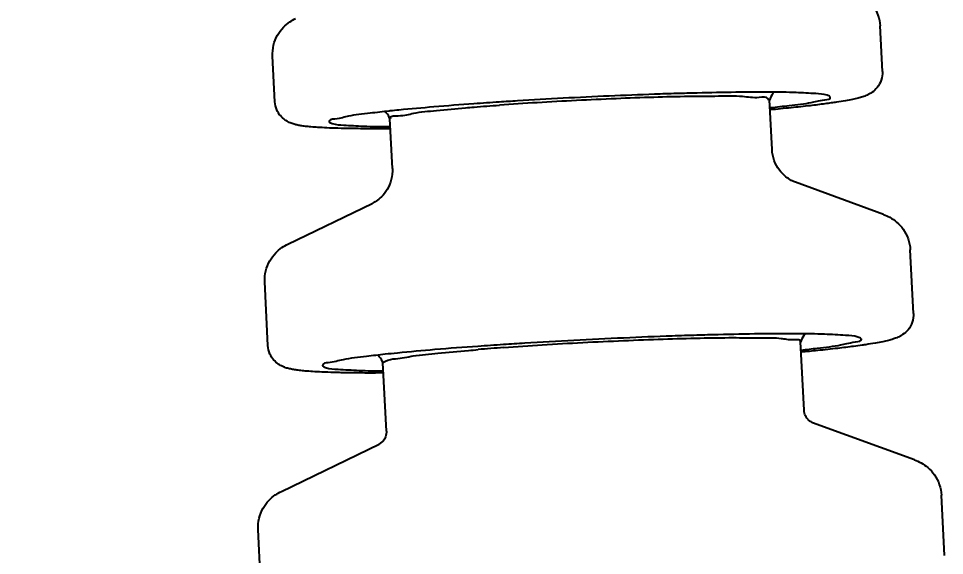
# Model space of a CAD drawing. Header units: millimetres. Extents: x 104833 to 218395, y -330386 to -125668.
# Drawn here: x 106133 to 106266.7, y -126777.7 to -126700.2 of the extents above; entities that cross this region are included whole.
import ezdxf

# ---------------------------------------------------------------- set-up
doc = ezdxf.new("R2010")
doc.units = ezdxf.units.MM
doc.header["$LTSCALE"] = 13
doc.linetypes.add('CENTER', pattern=[50.8, 31.75, -6.35, 6.35, -6.35])
doc.layers.get('0').update_dxf_attribs({"color": 1, "linetype": 'CENTER'})
doc.layers.add('02___PRT_ALL_AXES', color=7, linetype='Continuous')
doc.layers.add('标注、文本', color=3, linetype='Continuous', lineweight=25)
doc.styles.get("Standard").update_dxf_attribs({"font": 'gbenor.shx', "bigfont": 'gbcbig.shx'})
doc.dimstyles.new('1-15', dxfattribs={"dimscale": 20, "dimtxt": 3.5, "dimasz": 2, "dimexe": 1.5, "dimexo": 0.5, "dimgap": 0.5, "dimtad": 1, "dimtoh": 1, "dimdec": 1, "dimdsep": 46, "dimtxsty": 'Standard', "dimcen": 2.5, "dimclrd": 3, "dimclre": 3, "dimclrt": 3, "dimadec": 0, "dimazin": 2, "dimtfac": 1, "dimtdec": 1, "dimtmove": 0, "dimatfit": 2, "dimfxl": 1, "dimarcsym": 0})

# ---------------------------------------------------------------- blocks, each defined once
blk = doc.blocks.new('*D520')
at = {"layer": 'Defpoints', "color": 0, "transparency": 16777216}
for p in [(105689.17, -126637.02), (106203.41, -126637.02), (105987.16, -127676.33)]:
    blk.add_point(p, dxfattribs=at)
at = {"layer": '标注、文本', "color": 3, "lineweight": -2, "transparency": 16777216}
for p, q in [((106193.41, -126637.02), (105659.17, -126637.02)), ((105689.17, -127636.33), (105689.17, -126677.02)), ((105977.16, -127676.33), (105659.17, -127676.33))]:
    blk.add_line(p, q, dxfattribs=at)
at = {"layer": '标注、文本', "color": 3, "transparency": 16777216}
for points in [[(105682.5, -126677.02), (105695.83, -126677.02), (105689.17, -126637.02)], [(105682.5, -127636.33), (105695.83, -127636.33), (105689.17, -127676.33)]]:
    blk.add_solid(points, dxfattribs=at)
at = {"layer": '标注、文本', "color": 3, "transparency": 16777216, "insert": (105644.17, -127156.68), "char_height": 70, "attachment_point": 5, "rotation": 90}
blk.add_mtext('40.16', dxfattribs=at)
blk = doc.blocks.new('erfwefwef')
at = {"color": 7, "linetype": 'Continuous'}
for p, q in [((92468.96, -140001.01), (92468.85, -140001.02)), ((92469.51, -140001.11), (92469.46, -140001.21)), ((92469.19, -140003.24), (92469.25, -140003.23)), ((92414.47, -140006.58), (92414.29, -140006.61)), ((92474.89, -140035.61), (92474.6, -140035.62))]:
    blk.add_line(p, q, dxfattribs=at)
for centre, radius, start, end in [((92501.97, -140610.85), 610.62, 96.7578, 97.10362), ((92411.57, -140009.18), 3.27, 46.0822, 49.2052), ((92509.8, -140689.15), 654.34, 96.78134, 97.10405), ((92483.05, -140447.39), 410.68, 97.0586, 97.5721)]:
    blk.add_arc(centre, radius, start, end, dxfattribs=at)
for points, start_tangent, end_tangent in [([(92468.85, -140001.02), (92464.15, -140001.28), (92458.58, -140001.68), (92455.63, -140001.91)], (-0.998504, -0.054671), (-0.996647, -0.081824)), ([(92477.77, -140001.23), (92477.34, -140001.01), (92475.67, -140000.87), (92472.85, -140000.87), (92468.96, -140001.01)], (-0.678693, 0.734422), (-0.998498, -0.054784)), ([(92469.46, -140001.21), (92469.07, -140002.15)], (-0.469602, -0.882878), (-0.229485, -0.973312)), ([(92469.25, -140003.23), (92471.96, -140002.78), (92475.07, -140002.18), (92477.03, -140001.68), (92477.8, -140001.28), (92477.77, -140001.23)], (0.987726, 0.156199), (-0.678693, 0.734422)), ([(92469.61, -140000.96), (92469.51, -140001.11)], (-0.56636, -0.824158), (-0.490653, -0.871355)), ([(92455.63, -140001.91), (92452.44, -140002.18), (92445.93, -140002.78), (92439.28, -140003.45), (92432.72, -140004.18), (92430.12, -140004.48)], (-0.996647, -0.081824), (-0.993046, -0.117728)), ([(92468.96, -140002.17), (92468.86, -140001.99), (92467.57, -140001.86), (92465.14, -140001.86), (92461.69, -140001.99), (92457.38, -140002.25), (92452.38, -140002.63), (92446.92, -140003.11), (92441.23, -140003.67), (92435.57, -140004.28), (92430.17, -140004.92)], (-0.321181, 0.947018), (-0.992317, -0.123719)), ([(92426.46, -140004.92), (92420.73, -140005.67), (92415.71, -140006.39), (92414.47, -140006.58)], (-0.992317, -0.123719), (-0.987871, -0.155275)), ([(92414.59, -140007.68), (92414.57, -140007.59), (92415.64, -140007.21), (92417.86, -140006.73), (92421.12, -140006.18), (92425.29, -140005.56), (92426.52, -140005.39)], (-0.321181, 0.947018), (0.990971, 0.134076)), ([(92426.52, -140005.39), (92430.17, -140004.92)], (0.990971, 0.134076), (0.992317, 0.123719)), ([(92414.29, -140006.61), (92411.58, -140007.06), (92408.48, -140007.66), (92406.51, -140008.17), (92405.74, -140008.56), (92405.75, -140008.58)], (-0.987726, -0.156199), (0.462958, -0.88638)), ([(92414.47, -140007.74), (92413.89, -140006.88), (92413.83, -140006.83)], (-0.422004, 0.906594), (-0.719805, 0.694177)), ([(92405.75, -140008.58), (92406.2, -140008.84), (92407.87, -140008.97), (92410.7, -140008.97), (92414.58, -140008.84)], (0.462958, -0.88638), (0.998498, 0.054781)), ([(92474.6, -140035.62), (92469.42, -140035.91), (92463.43, -140036.34), (92460.35, -140036.58)], (-0.998498, -0.054784), (-0.996657, -0.081694)), ([(92484.07, -140035.86), (92483.61, -140035.62), (92481.81, -140035.47), (92478.78, -140035.47), (92474.89, -140035.61)], (-0.678693, 0.734422), (-0.9985, -0.054754)), ([(92475.97, -140035.56), (92475.77, -140035.83), (92475.38, -140036.78)], (-0.625788, -0.779993), (-0.229485, -0.973312)), ([(92475.5, -140037.92), (92477.83, -140037.53), (92481.16, -140036.88), (92483.28, -140036.34), (92484.11, -140035.91), (92484.07, -140035.86)], (0.987237, 0.159258), (-0.678693, 0.734422)), ([(92460.35, -140036.58), (92456.82, -140036.88), (92449.82, -140037.53), (92442.67, -140038.25), (92435.61, -140039.03), (92432.53, -140039.39)], (-0.996657, -0.081694), (-0.992998, -0.118128)), ([(92475.34, -140036.73), (92475.35, -140036.7), (92474.5, -140036.51), (92472.54, -140036.44), (92469.52, -140036.51), (92465.58, -140036.7), (92460.86, -140037.01), (92455.55, -140037.43), (92449.84, -140037.95), (92443.96, -140038.53), (92438.14, -140039.17), (92432.59, -140039.83)], (0.440916, 0.897548), (-0.992317, -0.123719)), ([(92428.88, -140039.83), (92422.71, -140040.63), (92417.31, -140041.41), (92415.56, -140041.68)], (-0.992317, -0.123719), (-0.987545, -0.157336)), ([(92415.36, -140042.93), (92415.65, -140042.65), (92417.1, -140042.23), (92419.63, -140041.71), (92423.15, -140041.13), (92427.53, -140040.49), (92428.94, -140040.3)], (0.440916, 0.897548), (0.991169, 0.132605)), ([(92415.56, -140041.68), (92412.87, -140042.13), (92409.53, -140042.78), (92407.41, -140043.32), (92406.59, -140043.75), (92406.59, -140043.76)], (-0.987545, -0.157336), (0.462958, -0.88638)), ([(92414.73, -140042.07), (92414.5, -140041.86)], (-0.707797, 0.706416), (-0.772325, 0.635228)), ([(92415.32, -140042.93), (92414.73, -140042.07)], (-0.422004, 0.906594), (-0.707797, 0.706416)), ([(92406.59, -140043.76), (92407.08, -140044.04), (92408.88, -140044.19), (92411.92, -140044.19), (92415.43, -140044.08)], (0.462958, -0.88638), (0.998551, 0.053805))]:
    blk.add_spline(points, degree=3, dxfattribs=dict(at, start_tangent=start_tangent, end_tangent=end_tangent))
at = {"layer": '02___PRT_ALL_AXES', "color": 7, "linetype": 'Continuous'}
for p, q in [((92485.12, -139997.18), (92484.45, -139990.63)), ((92397.75, -140006.12), (92397.08, -139999.58)), ((92469.8, -140009.26), (92469.07, -140002.13)), ((92415.2, -140014.85), (92414.47, -140007.72)), ((92486.36, -140017.76), (92473.43, -140013.8)), ((92400.71, -140026.53), (92412.57, -140020.03)), ((92491.43, -140031.8), (92490.49, -140022.64)), ((92398.6, -140041.31), (92397.66, -140032.15)), ((92476.39, -140046.57), (92475.38, -140036.76)), ((92416.32, -140052.72), (92415.31, -140042.91)), ((92492.7, -140052.9), (92477.71, -140048.3)), ((92401.63, -140062.23), (92415.37, -140054.68)), ((92497.73, -140066.43), (92496.85, -140057.79)), ((92399.44, -140076.5), (92398.56, -140067.86))]:
    blk.add_line(p, q, dxfattribs=at)
for points, start_tangent, end_tangent in [([(92480.34, -139985.76), (92481.27, -139986.13), (92482.28, -139986.76), (92483.28, -139987.75), (92484.06, -139989.08), (92484.45, -139990.63)], (0.955987, -0.293409), (0.101876, -0.994797)), ([(92397.08, -139999.58), (92397.14, -139998), (92397.64, -139996.52), (92398.43, -139995.34), (92399.29, -139994.52), (92400.12, -139993.98)], (-0.101876, 0.994797), (0.876672, 0.481089)), ([(92485.12, -139997.18), (92485.02, -139998.42), (92484.49, -139999.53), (92483.77, -140000.27), (92483.09, -140000.7), (92482.48, -140000.97), (92481.82, -140001.2), (92481.02, -140001.43), (92480.03, -140001.67), (92478.74, -140001.95), (92477.98, -140002.1)], (0.101876, -0.994797), (-0.98149, -0.191514)), ([(92477.98, -140002.1), (92477.09, -140002.27), (92474.96, -140002.65), (92472.25, -140003.09), (92469.22, -140003.55)], (-0.98149, -0.191514), (-0.989493, -0.14458)), ([(92414.61, -140009.14), (92411.54, -140009.31), (92409.02, -140009.41), (92407.01, -140009.48), (92405.42, -140009.5), (92404.15, -140009.5), (92403.15, -140009.48), (92402.34, -140009.44), (92401.68, -140009.38), (92401.1, -140009.3), (92400.56, -140009.19), (92399.98, -140009), (92399.34, -140008.67), (92398.65, -140008.09), (92398.09, -140007.3), (92397.75, -140006.12)], (-0.99826, -0.058971), (-0.101876, 0.994797)), ([(92473.43, -140013.8), (92472.81, -140013.55), (92471.98, -140013.06), (92471.02, -140012.16), (92470.21, -140010.83), (92469.8, -140009.26)], (-0.955987, 0.293409), (-0.101876, 0.994797)), ([(92415.2, -140014.85), (92415.12, -140016.46), (92414.6, -140017.94), (92413.84, -140019.01), (92413.12, -140019.67), (92412.57, -140020.03)], (0.101876, -0.994797), (-0.876672, -0.481089)), ([(92486.36, -140017.76), (92487.3, -140018.13), (92488.31, -140018.76), (92489.31, -140019.75), (92490.1, -140021.09), (92490.49, -140022.64)], (0.955987, -0.293409), (0.101876, -0.994797)), ([(92397.66, -140032.15), (92397.72, -140030.56), (92398.22, -140029.08), (92399.01, -140027.9), (92399.87, -140027.08), (92400.71, -140026.53)], (-0.101876, 0.994797), (0.876672, 0.481089)), ([(92491.43, -140031.8), (92491.32, -140033.07), (92490.77, -140034.19), (92490.03, -140034.93), (92489.36, -140035.35), (92488.73, -140035.63), (92488.04, -140035.87), (92487.21, -140036.1), (92486.16, -140036.36), (92484.8, -140036.66), (92484.29, -140036.76)], (0.101876, -0.994797), (-0.980813, -0.194953)), ([(92484.29, -140036.76), (92483.05, -140037), (92480.79, -140037.4), (92477.9, -140037.87), (92475.53, -140038.23)], (-0.980813, -0.194953), (-0.989128, -0.147054)), ([(92415.46, -140044.38), (92413.13, -140044.51), (92410.44, -140044.62), (92408.29, -140044.69), (92406.59, -140044.72), (92405.24, -140044.72), (92404.17, -140044.69), (92403.32, -140044.65), (92402.62, -140044.59), (92402.02, -140044.51), (92401.46, -140044.4), (92400.88, -140044.21), (92400.23, -140043.89), (92399.52, -140043.31), (92398.95, -140042.51), (92398.6, -140041.31)], (-0.998403, -0.056487), (-0.101876, 0.994797)), ([(92477.71, -140048.3), (92477.48, -140048.21), (92477.08, -140047.93), (92476.64, -140047.38), (92476.39, -140046.57)], (-0.951409, 0.30793), (-0.101876, 0.994797)), ([(92416.32, -140052.72), (92416.24, -140053.57), (92415.92, -140054.19), (92415.58, -140054.54), (92415.37, -140054.68)], (0.101876, -0.994797), (-0.869256, -0.494362)), ([(92492.7, -140052.9), (92493.65, -140053.27), (92494.67, -140053.9), (92495.67, -140054.89), (92496.45, -140056.23), (92496.85, -140057.79)], (0.955987, -0.293409), (0.101876, -0.994797)), ([(92398.56, -140067.86), (92398.62, -140066.26), (92399.12, -140064.78), (92399.91, -140063.6), (92400.78, -140062.78), (92401.63, -140062.23)], (-0.101876, 0.994797), (0.876672, 0.481089))]:
    blk.add_spline(points, degree=3, dxfattribs=dict(at, start_tangent=start_tangent, end_tangent=end_tangent))

msp = doc.modelspace()

# ---------------------------------------------------------------- block references
at = {"layer": '标注、文本', "rotation": 356.9999999999923}
msp.add_blockref('erfwefwef', (21226.24, 17937.76), dxfattribs=at)

# ---------------------------------------------------------------- dimensions: what is measured, and where the dimension line sits
at = {"layer": '标注、文本'}
dim = msp.add_linear_dim(base=(105689.17, -126637.02), p1=(105987.16, -127676.33), p2=(106203.41, -126637.02), angle=90, text='40.16', dimstyle='1-15', dxfattribs=at)
dim.commit()
dim.dimension.update_dxf_attribs({"geometry": '*D520', "text_midpoint": (105644.17, -127156.68)})

doc.saveas('drawing.dxf')
